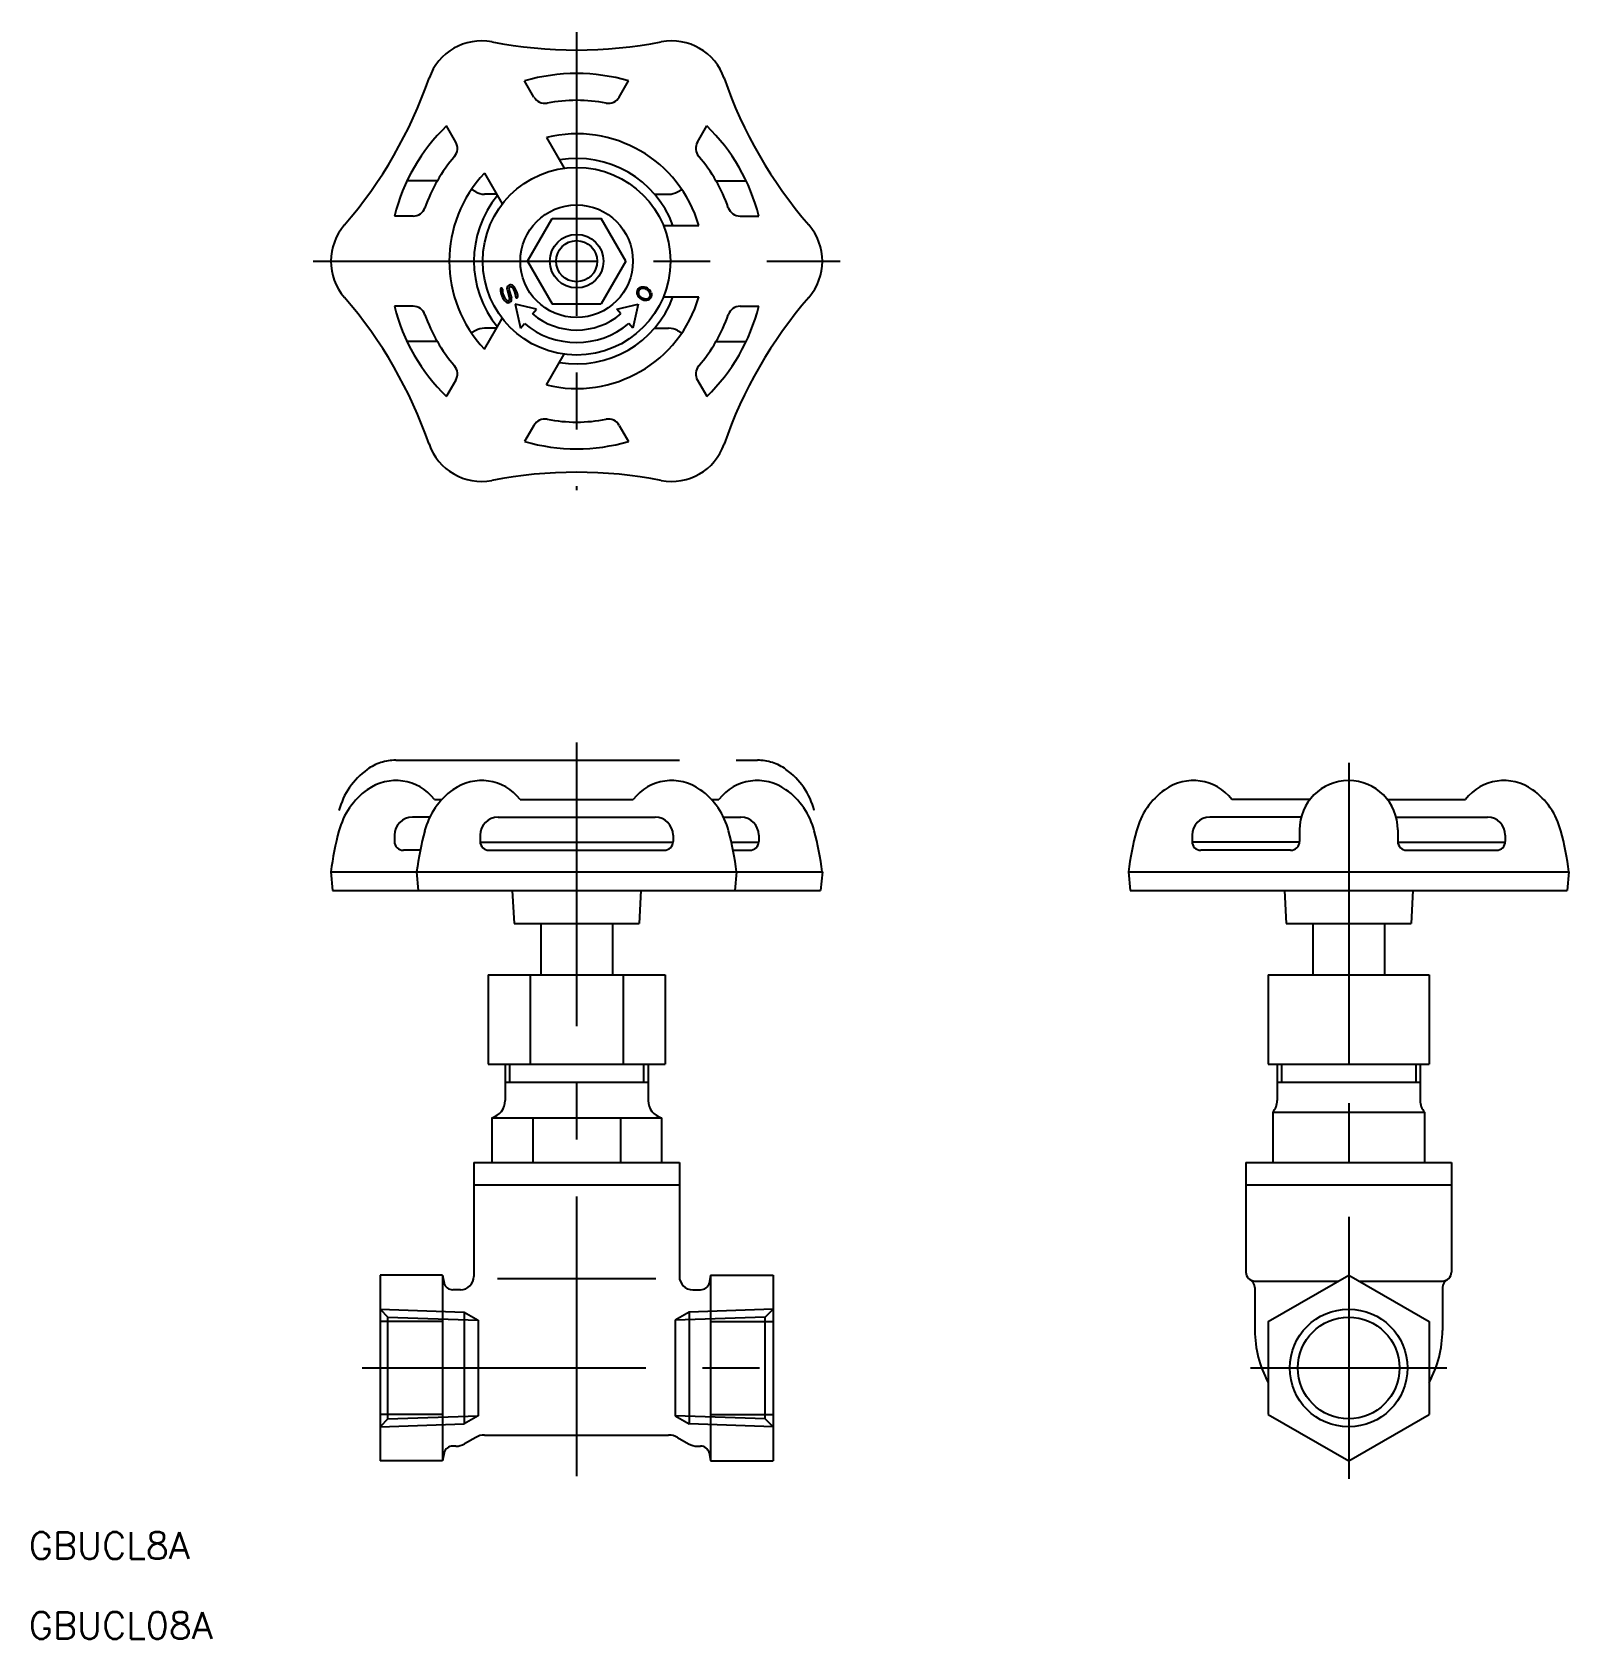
# Model space of a CAD drawing. Extents: x -147 to 25, y -30 to 149.
import ezdxf

# ---------------------------------------------------------------- set-up
doc = ezdxf.new("R2010")
doc.units = 0
for name, pattern in [('CENTER', [50.8, 31.75, -6.35, 6.35, -6.35]), ('DASHED', [19.05, 12.7, -6.35]), ('PHANTOM', [63.5, 31.75, -6.35, 6.35, -6.35, 6.35, -6.35])]:
    doc.linetypes.add(name, pattern=pattern)
doc.layers.get('0').update_dxf_attribs({"linetype": 'CONTINUOUS'})
doc.layers.add('CENTER', color=1, linetype='CENTER')
doc.styles.get("Standard").update_dxf_attribs({"font": 'txt.shx', "height": 3, "bigfont": 'bigfont.shx'})

msp = doc.modelspace()

# ---------------------------------------------------------------- linework, layer by layer
at = {"color": 7, "linetype": 'CONTINUOUS'}
for p, q in [((-91.19, 142.22), (-92.23, 144.03)), ((-81.64, 142.22), (-80.59, 144.03)), ((-99.93, 137.17), (-100.98, 138.98)), ((-72.89, 137.17), (-71.85, 138.98)), ((-89.79, 137.7), (-87.8, 134.26)), ((-96.72, 133.7), (-94.73, 130.26)), ((-102, 132.85), (-105.39, 132.85)), ((-97.71, 131.62), (-98.18, 131.89)), ((-95.36, 131.35), (-96.71, 131.35)), ((-77.7, 131.35), (-76.11, 131.35)), ((-75.11, 131.62), (-74.65, 131.89)), ((-70.82, 132.85), (-67.44, 132.85)), ((-104.71, 128.9), (-106.8, 128.9)), ((-91.91, 123.85), (-89.16, 128.62)), ((-89.16, 128.62), (-83.66, 128.62)), ((-80.91, 123.85), (-83.66, 128.62)), ((-76.7, 127.85), (-72.74, 127.85)), ((-68.12, 128.9), (-66.03, 128.9)), ((-91.91, 123.85), (-89.16, 119.09)), ((-80.91, 123.85), (-83.66, 119.09)), ((-94.2, 120.67), (-93.91, 119.64)), ((-93.99, 120.73), (-93.71, 119.7)), ((-104.71, 118.8), (-106.8, 118.8)), ((-90.91, 118.49), (-93.29, 119.04)), ((-93.29, 119.04), (-92.71, 116.35)), ((-89.16, 119.09), (-83.66, 119.09)), ((-81.91, 118.49), (-79.53, 119.04)), ((-79.53, 119.04), (-80.11, 116.35)), ((-76.7, 119.85), (-72.74, 119.85)), ((-68.12, 118.8), (-66.03, 118.8)), ((-96.72, 114.01), (-94.73, 117.45)), ((-92.71, 116.35), (-92.26, 116.88)), ((-91.36, 117.95), (-90.91, 118.49)), ((-81.46, 117.95), (-81.91, 118.49)), ((-80.11, 116.35), (-80.56, 116.88)), ((-97.71, 116.09), (-98.18, 115.82)), ((-95.36, 116.35), (-96.71, 116.35)), ((-77.7, 116.35), (-76.11, 116.35)), ((-75.11, 116.09), (-74.65, 115.82)), ((-102, 114.85), (-105.39, 114.85)), ((-89.79, 110.01), (-87.8, 113.45)), ((-70.82, 114.85), (-67.44, 114.85)), ((-99.93, 110.53), (-100.98, 108.73)), ((-72.89, 110.53), (-71.85, 108.73)), ((-91.19, 105.48), (-92.23, 103.68)), ((-81.64, 105.48), (-80.59, 103.68)), ((-102.33, 63.63), (-101.49, 63.63)), ((-92.74, 63.63), (-80.07, 63.63)), ((-71.34, 63.63), (-70.49, 63.63)), ((-4.32, 63.63), (-13.06, 63.63)), ((4.32, 63.63), (13.06, 63.63)), ((-102.86, 61.63), (-104.8, 61.63)), ((-95.21, 61.63), (-77.62, 61.63)), ((-69.96, 61.63), (-68.03, 61.63)), ((-5.32, 61.63), (-15.53, 61.63)), ((5.32, 61.63), (15.53, 61.63)), ((-106.8, 59.63), (-106.8, 58.93)), ((-97.21, 59.63), (-97.21, 58.93)), ((-75.62, 59.63), (-75.62, 58.93)), ((-66.03, 59.63), (-66.03, 58.93)), ((-17.53, 59.63), (-17.53, 58.93)), ((-5.5, 60.23), (-5.5, 58.93)), ((5.5, 60.23), (5.5, 58.93)), ((17.53, 59.63), (17.53, 58.93)), ((-103.93, 57.93), (-105.8, 57.93)), ((-97.2, 58.83), (-75.63, 58.83)), ((-96.21, 57.93), (-76.62, 57.93)), ((-69.09, 58.83), (-66.03, 58.83)), ((-68.9, 57.93), (-67.03, 57.93)), ((-5.51, 58.83), (-17.53, 58.83)), ((-6.5, 57.93), (-16.53, 57.93)), ((5.51, 58.83), (17.53, 58.83)), ((6.5, 57.93), (16.53, 57.93)), ((-113.91, 55.53), (-58.91, 55.53)), ((-113.91, 55.53), (-113.73, 53.43)), ((-104.32, 55.53), (-104.14, 53.43)), ((-68.5, 55.53), (-68.69, 53.43)), ((-58.91, 55.53), (-59.1, 53.43)), ((-24.65, 55.53), (24.65, 55.53)), ((-24.65, 55.53), (-24.46, 53.43)), ((24.65, 55.53), (24.46, 53.43)), ((-113.73, 53.43), (-59.1, 53.43)), ((-93.61, 53.43), (-93.41, 49.73)), ((-79.22, 53.43), (-79.41, 49.73)), ((-24.46, 53.43), (24.46, 53.43)), ((-7.19, 53.43), (-7, 49.73)), ((7.19, 53.43), (7, 49.73)), ((-93.41, 49.73), (-79.41, 49.73)), ((-90.41, 49.73), (-90.41, 44)), ((-82.41, 49.73), (-82.41, 44)), ((-7, 49.73), (7, 49.73)), ((-4, 49.73), (-4, 44)), ((4, 49.73), (4, 44)), ((-96.31, 44), (-76.51, 44)), ((-96.31, 44), (-96.31, 34)), ((-91.61, 44), (-91.61, 34)), ((-81.22, 44), (-81.22, 34)), ((-76.51, 44), (-76.51, 34)), ((-9, 44), (9, 44)), ((-9, 44), (-9, 34)), ((0, 44), (0, 34)), ((9, 44), (9, 34)), ((-96.31, 34), (-76.51, 34)), ((-94.41, 34), (-94.41, 29.94)), ((-93.91, 34), (-93.91, 32)), ((-78.91, 34), (-78.91, 32)), ((-78.41, 34), (-78.41, 29.94)), ((-9, 34), (9, 34)), ((-8, 34), (-8, 29.94)), ((-7.5, 34), (-7.5, 32)), ((7.5, 34), (7.5, 32)), ((8, 34), (8, 29.94)), ((-94.41, 32), (-78.41, 32)), ((-8, 32), (8, 32)), ((-95.91, 28), (-76.91, 28)), ((-95.91, 28), (-95.91, 23)), ((-91.32, 28), (-91.32, 23)), ((-81.51, 28), (-81.51, 23)), ((-76.91, 28), (-76.91, 23)), ((-8.5, 28.61), (8.5, 28.61)), ((-8.5, 28.61), (-8.5, 23)), ((0, 28.61), (0, 23)), ((8.5, 28.61), (8.5, 23)), ((-97.91, 23), (-74.91, 23)), ((-97.91, 23), (-97.91, 10.25)), ((-74.91, 23), (-74.91, 10.25)), ((-11.5, 23), (11.5, 23)), ((-11.5, 23), (-11.5, 10.73)), ((11.5, 23), (11.5, 10.73)), ((-97.91, 20.5), (-74.91, 20.5)), ((-11.5, 20.5), (11.5, 20.5)), ((-101.41, 10.39), (-108.41, 10.39)), ((-108.41, 10.39), (-108.41, -10.39)), ((-101.41, 10.39), (-101.41, -10.39)), ((-101.41, 10.39), (-101.25, 9.49)), ((-95.28, 10), (-77.55, 10)), ((-71.41, 10.39), (-71.58, 9.49)), ((-71.41, 10.39), (-64.41, 10.39)), ((-71.41, 10.39), (-71.41, -10.39)), ((-64.41, 10.39), (-64.41, -10.39)), ((-10.5, 9.73), (-1.14, 9.73)), ((-10.5, 9), (-10.5, 4.2)), ((-9, 5.2), (0, 10.39)), ((0, 10.39), (9, 5.2)), ((1.14, 9.73), (10.5, 9.73)), ((10.5, 9), (10.5, 4.2)), ((-99.41, 8.75), (-100.28, 8.75)), ((-73.41, 8.75), (-72.54, 8.75)), ((-101.41, 5.2), (-108.41, 5.2)), ((-71.41, 5.2), (-64.41, 5.2)), ((-9, 5.2), (-9, -5.2)), ((9, 5.2), (9, -5.2)), ((-101.41, -5.2), (-108.41, -5.2)), ((-71.41, -5.2), (-64.41, -5.2)), ((-9, -5.2), (0, -10.39)), ((0, -10.39), (9, -5.2)), ((-99.95, -8.75), (-100.28, -8.75)), ((-97.71, -7.77), (-98.95, -8.48)), ((-96.71, -7.5), (-76.11, -7.5)), ((-75.11, -7.77), (-73.88, -8.48)), ((-72.88, -8.75), (-72.54, -8.75)), ((-101.41, -10.39), (-108.41, -10.39)), ((-101.25, -9.49), (-101.41, -10.39)), ((-71.58, -9.49), (-71.41, -10.39)), ((-71.41, -10.39), (-64.41, -10.39))]:
    msp.add_line(p, q, dxfattribs=at)
at = {"color": 3, "linetype": 'PHANTOM'}
msp.add_line((-106.65, 68), (-66.17, 68), dxfattribs=at)
at = {"color": 3, "linetype": 'DASHED'}
for p, q in [((-108.41, 6.58), (-99.01, 6.25)), ((-108.41, 6.58), (-107.53, 5.69)), ((-107.53, 5.69), (-97.43, 5.34)), ((-107.53, -5.69), (-107.53, 5.69)), ((-99.01, 6.25), (-97.43, 5.34)), ((-99.01, 6.25), (-99.01, -6.25)), ((-99.01, 5.39), (-99.01, -5.39)), ((-73.81, 6.25), (-75.39, 5.34)), ((-65.3, 5.69), (-75.39, 5.34)), ((-64.41, 6.58), (-73.81, 6.25)), ((-73.81, 6.25), (-73.81, -6.25)), ((-73.81, 5.39), (-73.81, -5.39)), ((-64.41, 6.58), (-65.3, 5.69)), ((-65.3, -5.69), (-65.3, 5.69)), ((-97.43, 5.34), (-97.43, -5.34)), ((-75.39, 5.34), (-75.39, -5.34)), ((-107.53, -5.69), (-97.43, -5.34)), ((-97.43, -5.34), (-99.01, -6.25)), ((-65.3, -5.69), (-75.39, -5.34)), ((-75.39, -5.34), (-73.81, -6.25)), ((-107.53, -5.69), (-108.41, -6.58)), ((-108.41, -6.58), (-99.01, -6.25)), ((-64.41, -6.58), (-73.81, -6.25)), ((-65.3, -5.69), (-64.41, -6.58))]:
    msp.add_line(p, q, dxfattribs=at)
at = {"color": 7, "linetype": 'CONTINUOUS'}
for centre, radius in [((-86.41, 123.85), 10.5), ((-86.41, 123.85), 6.3), ((-86.41, 123.85), 3), ((-86.41, 123.85), 2.3), ((0, 0), 5.69)]:
    msp.add_circle(centre, radius, dxfattribs=at)
at = {"color": 3, "linetype": 'CONTINUOUS'}
msp.add_circle((0, 0), 6.58, dxfattribs=at)
at = {"color": 7, "linetype": 'CONTINUOUS'}
for centre, radius, start, end in [((-97.06, 142.3), 6.2, 79.0175, 160.9237), ((-86.41, 197.48), 50, 259.0763, 280.9237), ((-75.76, 142.3), 6.2, 18.9961, 100.9237), ((-150.18, 160.67), 50, 319.0763, 340.9238), ((-86.41, 123.85), 21, 73.9147, 106.0854), ((-22.65, 160.67), 50, 199.0763, 220.9237), ((-89.98, 142.92), 1.4, 210, 280.581), ((-82.85, 142.92), 1.4, 259.419, 329.9999), ((-86.41, 123.85), 18, 79.419, 100.581), ((-86.41, 123.85), 21, 133.9147, 166.0853), ((-86.41, 123.85), 21, 13.9147, 46.0854), ((-101.15, 136.47), 1.4, 319.419, 29.9999), ((-86.41, 123.85), 14.25, 16.3021, 103.6979), ((-71.68, 136.47), 1.4, 150, 220.581), ((-86.41, 123.85), 18, 139.419, 160.581), ((-86.41, 123.85), 11.5, 20.3544, 99.6456), ((-86.41, 123.85), 18, 19.419, 40.581), ((-86.41, 123.85), 14.25, 136.3021, 223.6979), ((-96.71, 133.35), 2, 240, 270), ((-76.11, 133.35), 2, 270, 300), ((-104.71, 130.3), 1.4, 270, 340.581), ((-86.41, 123.85), 11.5, 140.3544, 219.6456), ((-68.12, 130.3), 1.4, 199.419, 269.9999), ((-107.71, 123.85), 6.2, 138.9626, 220.9237), ((-65.11, 123.85), 6.2, 319.0308, 40.9237), ((-94.81, 120.74), 0.105, 355.4284, 175.4284), ((-93.17, 120.61), 1.75, 175.4284, 228.3573), ((-93.17, 120.61), 1.54, 175.4284, 228.3573), ((-93.79, 120.78), 0.416, 44.0934, 195.625), ((-93.79, 120.78), 0.206, 44.0934, 195.625), ((-94.75, 119.85), 1.54, 359.9109, 44.0935), ((-94.75, 119.85), 1.75, 359.9109, 44.0935), ((-79.04, 120.36), 0.63, 151.3781, 202.8746), ((-79.06, 120.33), 0.63, 97.1256, 148.6418), ((-79.04, 120.36), 0.469, 151.848, 202.8746), ((-79.06, 120.33), 0.469, 97.1256, 148.1719), ((-79.01, 119.91), 1.05, 60.4858, 97.1253), ((-79.01, 119.91), 0.889, 60.5816, 97.1253), ((-79.02, 119.92), 0.889, 22.8749, 59.4345), ((-79.02, 119.92), 1.05, 22.8749, 59.5146), ((-150.18, 87.04), 50, 19.0763, 40.9237), ((-86.41, 123.85), 21, 193.9147, 226.0853), ((-104.71, 117.4), 1.4, 19.419, 89.9999), ((-94.08, 119.59), 0.389, 228.3573, 15.625), ((-94.08, 119.59), 0.179, 228.3573, 15.625), ((-93.11, 119.85), 0.105, 179.9109, 0), ((-86.41, 123.85), 14.25, 256.3021, 343.6979), ((-86.41, 123.85), 11.5, 260.3544, 339.6455), ((-78.66, 120.52), 1.05, 202.8748, 239.5148), ((-78.66, 120.52), 0.889, 202.8748, 239.4319), ((-78.67, 120.53), 1.05, 240.4855, 277.1253), ((-78.67, 120.53), 0.889, 240.5782, 277.1253), ((-78.62, 120.11), 0.469, 277.1255, 328.1721), ((-78.62, 120.11), 0.63, 277.1255, 328.642), ((-78.63, 120.08), 0.469, 331.8482, 22.8748), ((-78.63, 120.08), 0.63, 331.3784, 22.8748), ((-86.41, 123.85), 21, 313.9146, 346.0853), ((-22.65, 87.04), 50, 139.0763, 160.9237), ((-68.12, 117.4), 1.4, 90, 160.581), ((-86.41, 123.85), 18, 199.419, 220.581), ((-86.41, 123.85), 9.1, 230, 310), ((-86.41, 123.85), 7.7, 230, 310), ((-86.41, 123.85), 18, 319.419, 340.581), ((-96.71, 114.35), 2, 90, 120), ((-76.11, 114.35), 2, 60, 90), ((-101.15, 111.23), 1.4, 330, 40.581), ((-71.68, 111.23), 1.4, 139.419, 209.9999), ((-89.98, 104.78), 1.4, 79.419, 149.9999), ((-86.41, 123.85), 18, 259.419, 280.581), ((-82.85, 104.78), 1.4, 30, 100.581), ((-97.06, 105.41), 6.2, 198.9772, 280.9237), ((-86.41, 123.85), 21, 253.9146, 286.0853), ((-75.76, 105.41), 6.2, 259.0069, 340.9237), ((-86.41, 50.23), 50, 79.0763, 100.9237), ((-106.65, 60.23), 5.5, 38.1834, 125.4492), ((-97.06, 60.23), 5.5, 38.1834, 125.4492), ((-75.76, 60.23), 5.5, 54.5508, 141.8166), ((-66.17, 60.23), 5.5, 54.5508, 141.8166), ((-17.39, 60.23), 5.5, 38.1834, 125.4492), ((0, 60.23), 5.5, 0, 180), ((17.39, 60.23), 5.5, 54.5508, 141.8166), ((-105.08, 58.03), 8.2, 125.4849, 165.303), ((-95.49, 58.03), 8.2, 125.4849, 165.303), ((-77.33, 58.03), 8.2, 14.697, 54.515), ((-67.74, 58.03), 8.2, 14.697, 54.515), ((-15.82, 58.03), 8.2, 125.4849, 165.303), ((15.82, 58.03), 8.2, 14.697, 54.515), ((-104.8, 59.63), 2, 90, 180), ((-95.21, 59.63), 2, 90, 180), ((-77.62, 59.63), 2, 0, 90), ((-68.03, 59.63), 2, 0, 90), ((-15.53, 59.63), 2, 90, 180), ((15.53, 59.63), 2, 0, 90), ((-76.64, 50.61), 37.6, 165.3629, 172.4851), ((-67.04, 50.61), 37.6, 165.3629, 172.4851), ((-105.78, 50.61), 37.6, 7.5149, 14.6371), ((-96.19, 50.61), 37.6, 7.5149, 14.6371), ((12.63, 50.61), 37.6, 165.3629, 172.4851), ((-12.63, 50.61), 37.6, 7.5145, 14.6373), ((-105.8, 58.93), 1, 180, 270), ((-96.21, 58.93), 1, 180, 270), ((-76.62, 58.93), 1, 270, 0), ((-67.03, 58.93), 1, 270, 0), ((-16.53, 58.93), 1, 180, 270), ((-6.5, 58.93), 1, 270, 360), ((6.5, 58.93), 1, 180, 270), ((16.53, 58.93), 1, 270, 0), ((-96.41, 29.94), 2, 284.4776, 360), ((-76.41, 29.94), 2, 180, 255.5225), ((-10, 29.94), 2, 318.5904, 0), ((10, 29.94), 2, 180, 221.4096), ((-100.28, 9.75), 1, 195, 270), ((-99.41, 10.25), 1.5, 270, 360), ((-73.41, 10.25), 1.5, 180, 270), ((-72.54, 9.75), 1, 270, 345), ((-10.5, 10.73), 1, 180, 270), ((-11.5, 9), 1, 360, 60), ((10.5, 10.73), 1, 270, 360), ((11.5, 9), 1, 120, 180), ((1.5, 4.2), 12, 180, 208.955), ((-1.5, 4.2), 12, 331.045, 360), ((-100.28, -9.75), 1, 90, 165), ((-99.95, -6.75), 2, 270, 300), ((-96.71, -9.5), 2, 90, 120), ((-76.11, -9.5), 2, 60, 90), ((-72.88, -6.75), 2, 240, 270), ((-72.54, -9.75), 1, 15, 90)]:
    msp.add_arc(centre, radius, start, end, dxfattribs=at)
at = {"color": 3, "linetype": 'PHANTOM'}
for centre, radius, start, end in [((-105.08, 60.3), 8.2, 125.4849, 165.303), ((-106.65, 62.5), 5.5, 90, 125.4492), ((-66.17, 62.5), 5.5, 54.5508, 90), ((-67.74, 60.3), 8.2, 14.697, 54.515)]:
    msp.add_arc(centre, radius, start, end, dxfattribs=at)
at = {"layer": 'CENTER', "color": 1, "linetype": 'CENTER'}
for p, q in [((-86.41, 149.48), (-86.41, 98.23)), ((-115.91, 123.85), (-56.91, 123.85)), ((-86.41, 70), (-86.41, -12.1)), ((0, 67.73), (0, -12.39)), ((-110.41, 0), (-62.41, 0)), ((-11, 0), (11, 0))]:
    msp.add_line(p, q, dxfattribs=at)

# ---------------------------------------------------------------- texts
at = {"color": 7, "linetype": 'CONTINUOUS'}
for s, p in [('GBUCL8A', (-147.74, -21.37)), ('GBUCL08A', (-147.74, -30.31))]:
    msp.add_text(s, height=3, dxfattribs=at).set_placement(p)

doc.saveas('drawing.dxf')
